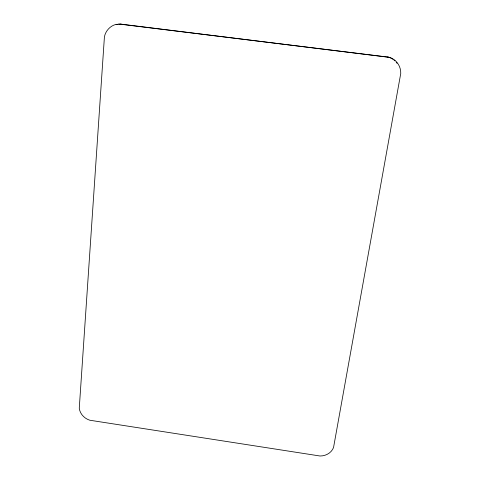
<?xml version="1.0" encoding="UTF-8"?>
<svg xmlns="http://www.w3.org/2000/svg" width="480" height="480" viewBox="0 0 480 480"><rect width="100%" height="100%" fill="white"/><g stroke="black" fill="none" stroke-linecap="round" stroke-linejoin="round"><path stroke-width="0.72" d="M116.124 24.372C110.22 25.758 105.624 30.852 104.43 36.738L79.266 408.216A14.154 12.45 25.8 0 0 89.814 420.234L320.004 456A14.502 12.828 5 0 0 333.546 447.516L400.752 73.452A17.7 16.764 -51 0 0 389.532 57.39L121.206 24.15L116.124 24.372L117.582 24.498M118.608 24L388.344 57.114M120.042 24.132L121.206 24.15M387.636 56.982L388.818 57.258A17.556 16.632 -51.1 0 1 392.892 59.226M396.234 62.256A17.556 16.632 -51.1 0 1 397.014 63.288M393.93 59.988A17.556 16.632 -51.1 0 1 394.908 60.84"/></g></svg>
